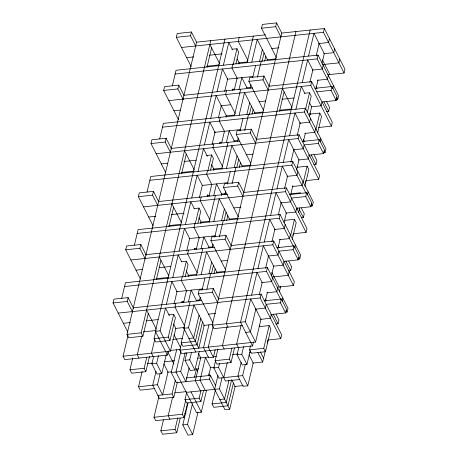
<?xml version="1.0" encoding="UTF-8"?>
<svg xmlns="http://www.w3.org/2000/svg" width="458" height="458" viewBox="0 0 458 458"><rect width="100%" height="100%" fill="white"/><g stroke="black" fill="none" stroke-linecap="round" stroke-linejoin="round"><path stroke-width="0.69" d="M127.856 332.187L113.052 302.933L113.95 299.137L128.148 297.62L133.621 308.429M140.514 279.059L125.704 249.805L126.608 246.015L140.806 244.498L146.279 255.306M153.167 225.937L138.362 196.682L139.266 192.887L153.459 191.37L158.611 201.549L227.569 194.181M165.504 172.179L151.014 143.56L151.919 139.764L166.117 138.247L171.59 149.062M178.477 119.693L163.672 90.438L164.577 86.642L178.775 85.125L183.921 95.298L252.879 87.93M191.135 66.57L176.33 37.316L177.229 33.52L191.427 32.003L196.579 42.176L126.975 334.357L128.687 337.746L142.885 336.229L148.312 313.461M121.731 298.272L125.429 282.752L267.398 267.581L288.002 308.28L287.097 312.075L285.678 312.23M134.389 245.15L138.087 229.624L280.056 214.459L300.654 255.158L299.75 258.953L297.62 259.182M147.047 192.028L150.745 176.502L292.708 161.331L313.312 202.035L312.408 205.831L310.988 205.98M159.699 138.906L163.397 123.379L305.366 108.208L325.97 148.913L325.065 152.709L323.646 152.858M172.357 85.778L176.055 70.257L318.024 55.086L338.622 95.791L337.718 99.581L335.588 99.81M132.717 312.224L127.244 301.416L128.148 297.62M145.375 259.102L139.902 248.288L140.806 244.498M157.707 205.344L152.56 195.165L153.459 191.37M170.685 152.858L165.212 142.043L166.117 138.247M183.343 99.73L177.87 88.921L178.775 85.125M195.675 45.972L190.522 35.798L191.427 32.003M168.372 350.925L167.382 355.065L124.794 359.616L123.076 356.227L128.005 335.525M149.474 356.49L145.856 371.667L131.658 373.184L129.946 369.789L132.74 358.064M142.885 336.229L141.167 332.84L210.777 40.659M141.711 336.08L137.274 354.71L138.992 358.099M156.361 279.661L160.964 260.339M169.019 226.533L173.622 207.216M181.677 173.41L186.274 154.094M206.987 67.166L211.59 47.85M154.443 388.624L140.245 390.142L138.528 386.752L142.146 371.575M145.856 371.667L144.138 368.272L146.772 357.234M167.382 355.065L155.365 331.323L224.97 39.142M168.721 314.858L173.685 314.325L175.403 317.72L169.981 340.489L155.783 342.006L154.065 338.611L155.875 331.02M154.758 339.389L151.472 353.192L153.184 356.582M166.208 354.916L161.771 373.539L157.037 374.049L151.89 363.87L153.693 356.284M123.076 356.227L170.399 351.166L160.1 330.813L165.521 308.051L169.386 315.682M166.426 304.255L171.847 281.487L177 291.66M172.752 277.691L178.179 254.929L181.717 261.919M179.084 251.133L184.505 228.365L189.658 238.538M185.41 224.569L190.831 201.801L194.375 208.796M191.736 198.011L197.163 175.242L202.31 185.416M198.068 171.447L203.489 148.678L207.354 156.31M204.394 144.883L209.816 122.12L214.968 132.293M210.72 118.324L216.147 95.556L226.447 115.908L226.115 117.288M217.046 91.76L222.474 68.992L227.62 79.171M223.378 65.202L228.8 42.434L232.343 49.43M161.771 373.539L156.619 363.366L158.428 355.774M156.012 371.438L152.726 385.235L159.59 398.804L173.788 397.286L177.406 382.104M174.04 304.083L177.08 291.317M186.698 250.955L189.738 238.194M199.356 197.833L202.396 185.072M212.008 144.711L215.048 131.95M218.334 118.153L221.294 105.729M224.666 91.589L227.706 78.828M175.889 303.242L174.985 307.037L184.643 326.119M182.215 276.684L181.316 280.473L186.784 291.288M188.547 250.12L187.643 253.915L197.301 272.991M194.873 223.556L193.969 227.351L199.442 238.166M201.199 196.997L200.301 200.793L209.953 219.869M207.531 170.433L206.627 174.229L211.773 184.402L208.98 196.133M213.857 143.875L212.953 147.665L222.611 166.746M220.184 117.311L219.279 121.107L224.752 131.915M226.515 90.753L225.611 94.543L235.269 113.624M232.841 64.189L231.937 67.984L237.41 78.793M239.168 37.625L238.263 41.42L247.921 60.502M169.981 340.489L168.263 337.094L173.685 314.325M182.565 277.073L186.343 261.203L181.374 261.736M195.217 223.951L199.001 208.081L194.032 208.613M207.875 170.823L211.653 154.959L206.684 155.485M233.185 64.578L236.969 48.708L232 49.241M163.844 363.87L168.029 372.136L162.607 394.905L157.455 384.726L160.088 373.688M185.101 277.016L188.061 264.598L186.343 261.203M197.919 223.201L200.719 211.47L199.001 208.081M210.577 170.078L213.371 158.348L211.653 154.959M235.887 63.834L238.681 52.103L236.969 48.708M187.54 403.149L184.087 417.633L155.697 420.667L153.98 417.278L158.909 396.582M170.399 351.166L175.82 328.397L173.571 323.949M181.906 302.875L182.232 301.496M188.152 276.655L188.478 275.275L186.223 270.827M194.558 249.747L194.89 248.368M200.804 223.533L201.136 222.153L198.881 217.705M207.216 196.625L207.709 194.558M213.462 170.41L213.789 169.031L211.539 164.577M219.869 143.503L220.201 142.123M232.527 90.381L232.853 89.001M238.773 64.166L239.099 62.786L237.17 58.968M183.669 302.377L186.463 290.653M196.327 249.255L199.121 237.53M221.638 143.011L224.431 131.28M234.296 89.888L237.089 78.158M215.352 390.119L212.065 403.922L226.263 402.405L231.685 379.636L235.12 386.42L229.693 409.189L224.964 409.692L209.512 379.167L176.387 382.705L171.235 372.531L176.656 349.763M188.404 301.874L191.198 290.143L196.345 300.322M201.056 248.751L203.85 237.021L209.003 247.2M213.714 195.629L216.508 183.898L221.661 194.078L221.329 195.457M226.372 142.507L229.166 130.776L234.313 140.95M239.024 89.379L241.818 77.654L246.971 87.827M195.778 352.03L183.761 328.289L190.087 301.725M196.413 275.166L202.745 248.602M209.071 222.038L215.397 195.48M221.724 168.916L228.055 142.358M234.381 115.794L240.708 89.236M247.039 62.672L253.366 36.108M202.499 321.974L197.077 344.742L182.879 346.259L181.162 342.865L184.448 329.067M253.549 341.823L252.564 345.962L181.58 353.547L179.862 350.158L181.671 342.567M180.212 418.234L176.759 432.718L162.561 434.236L160.844 430.846L163.477 419.809M180.899 351.326L175.969 372.022L196.568 412.727L201.302 412.223L206.564 390.142M173.788 397.286L172.071 393.891L175.357 380.094M188.49 327.785L193.917 305.017L204.216 325.363L198.795 348.132L188.49 327.785L183.761 328.289M201.148 274.657L206.569 251.894L216.874 272.241M213.8 221.535L219.227 198.766L229.527 219.119M226.458 168.412L231.88 145.644L242.185 165.996M239.116 115.29L244.538 92.522L254.837 112.874M251.768 62.168L257.196 39.399L267.495 59.752M172.614 397.132L168.178 415.761L169.895 419.15M213.039 323.085L198.228 293.83L199.133 290.034L213.331 288.517L218.804 299.326M225.691 269.957L210.886 240.702L211.791 236.912L225.983 235.395L231.456 246.204M238.349 216.834L223.538 187.58L224.443 183.79L238.641 182.273L243.793 192.446L286.382 187.894L306.986 228.599L306.081 232.389L293.303 233.757M250.681 163.077L236.196 134.457L237.101 130.662L251.299 129.145L256.772 139.959M263.659 110.59L248.854 81.335L249.759 77.539L263.951 76.022L269.104 86.201L311.692 81.65L332.296 122.349L331.392 126.145L318.613 127.507M276.317 57.468L261.507 28.213L262.411 24.417L276.609 22.9L281.762 33.073L212.151 325.254L213.869 328.644L242.265 325.609M189.137 367.894L185.851 381.691L180.698 371.518L185.135 352.889M199.333 351.372L194.896 370.001L190.162 370.505L185.015 360.332L186.824 352.74M199.551 300.717L200.375 297.265M202.018 290.366L204.978 277.949M212.209 247.589L213.027 244.143M214.67 237.244L217.63 224.826M224.861 194.467L225.685 191.02M227.328 184.122L230.288 171.698M237.519 141.345L238.343 137.898M239.986 130.994L242.94 118.576M250.177 88.222L250.995 84.77M252.639 77.871L255.598 65.454M199.064 315.19L193.642 337.958L188.908 338.462M208.928 273.798L211.722 262.068M221.58 220.67L224.38 208.945M234.238 167.548L237.032 155.823M246.896 114.426L249.69 102.695M259.549 61.303L262.342 49.573M194.896 370.001L189.744 359.828L191.553 352.236M206.913 289.17L210.611 273.649M219.405 236.734L223.269 220.521M232.063 183.612L235.922 167.399M244.715 130.49L248.579 114.277M257.373 77.368L261.232 61.154M200.781 318.585L195.36 341.347L181.162 342.865M211.464 273.735L213.439 265.457M224.122 220.613L226.092 212.335M236.775 167.491L238.75 159.212M249.433 114.368L251.408 106.09M262.091 61.246L264.06 52.968M176.759 432.718L175.042 429.329L177.836 417.599M214.006 273.678L215.157 268.852M226.658 220.556L227.809 215.729M239.316 167.433L240.467 162.601M251.974 114.311L253.119 109.479M264.627 61.189L265.777 56.357M203.512 390.502L200.885 401.54L186.687 403.057L184.969 399.662L186.612 392.764M184.087 417.633L182.37 414.244L185.662 400.447M217.899 303.122L212.426 292.313L213.331 288.517M230.551 249.999L225.084 239.191L225.983 235.395M242.889 196.242L237.736 186.062L238.641 182.273M255.867 143.755L250.394 132.94L251.299 129.145M268.52 90.627L263.047 79.818L263.951 76.022M280.857 36.869L275.705 26.696L276.609 22.9M197.93 412.515L192.675 434.596L187.94 435.1L182.794 424.927L188.049 402.845M194.45 377.381L196.505 368.759M208.951 324.859L203.524 347.628L208.676 357.801L213.405 357.297L215.214 349.706M192.675 434.596L187.522 424.417L192.452 403.721M213.188 326.422L208.258 347.124L213.405 357.297M200.885 401.54L199.167 398.145L200.976 390.56M208.648 375.863L210.623 367.585L205.47 357.412L200.049 380.174L205.195 390.353M209.512 379.167L210.417 375.371L186.28 377.947M234.49 348.074L231.038 362.564L216.84 364.081L215.123 360.686L217.916 348.962M241.194 362.335L237.902 376.132L243.055 386.306L247.789 385.802L242.637 375.623L218.976 378.153L213.823 367.98L215.466 361.081M295.954 31.556L226.349 323.737L228.067 327.126M226.893 326.978L222.451 345.607L224.168 348.996M279.512 111.185L284.115 91.869M239.62 379.522L225.428 381.039L218.558 367.471L219.542 363.331M214.665 389.34L217.951 375.543M229.693 409.189L219.393 388.836L222.021 377.798M223.71 377.65L227.323 362.473M231.038 362.564L229.321 359.169L231.948 348.132M310.152 30.039L240.547 322.22L252.564 345.962M241.085 325.461L236.649 344.09L238.366 347.479M228.983 380.38L224.546 399.01L219.811 399.519M250.24 350.639L246.954 364.436L242.219 364.946L237.067 354.767L238.876 347.181M255.581 342.063L245.276 321.716L250.703 298.948L261.003 319.3L255.581 342.063L179.862 350.158M251.608 295.152L257.03 272.384L262.182 282.563M257.934 268.588L263.356 245.826L273.661 266.172L271.359 275.831M264.26 242.03L269.688 219.262L274.834 229.435M270.592 215.466L276.014 192.698L286.313 213.05L284.012 222.708M276.918 188.908L282.34 166.139L287.492 176.313M283.244 162.344L288.672 139.576L298.971 159.928L296.503 170.279M289.571 135.78L294.998 113.017L300.15 123.191M295.902 109.222L301.324 86.453L304.868 93.449M302.228 82.658L307.656 59.889L312.803 70.068M308.555 56.099L313.982 33.331L324.281 53.683L321.98 63.341M233.403 383.025L227.981 405.794L213.783 407.311L212.065 403.922M246.954 364.436L241.801 354.263L243.61 346.672M255.85 309.121L250.429 331.89L245.694 332.394M259.222 294.981L262.262 282.214M265.548 268.417L268.508 255.999M271.88 241.858L274.92 229.092M278.206 215.294L281.166 202.877M284.533 188.73L287.572 175.969M290.859 162.172L293.818 149.755M297.19 135.608L300.23 122.847M309.843 82.486L312.888 69.725M316.175 55.922L319.129 43.504M267.993 340.002L280.771 338.639L260.167 297.935L261.071 294.139L218.483 298.69M280.657 299.355L266.493 271.376L267.398 267.581M277.096 287.258L293.423 285.511L272.825 244.812L273.724 241.017L231.135 245.568M293.315 246.232L279.151 218.248L280.056 214.459M306.081 232.389L285.477 191.69L286.382 187.894M305.967 193.11L291.803 165.126L292.708 161.331M305.961 180.635L318.734 179.267L298.135 138.568L299.04 134.772L256.446 139.324M318.625 139.988L304.461 112.004L305.366 108.208M331.392 126.145L310.787 85.44L311.692 81.65M331.283 86.865L317.119 58.882L318.024 55.086M327.722 74.769L344.05 73.022L323.445 32.318L324.35 28.522L281.762 33.073M305.549 109.29L309.494 92.734L304.524 93.26M242.637 375.623L245.265 364.585M259.234 326.64L269.167 325.575L270.884 328.97L265.463 351.733L251.265 353.25L249.547 349.86L250.532 345.721M307.261 112.679L311.205 96.123L309.494 92.734M265.274 301.358L267.415 292.393M277.932 248.236L280.067 239.271M290.59 195.114L292.891 185.456M303.242 141.991L305.383 133.02M309.327 116.464L311.623 106.806L309.373 102.352M315.9 88.869L318.035 79.898M272.55 277.754L271.646 281.55L261.707 282.609M285.202 224.632L284.298 228.428L274.365 229.487M297.86 171.51L296.956 175.305L287.017 176.364M310.518 118.387L309.614 122.177L299.675 123.242M323.171 65.259L322.266 69.055L312.327 70.12M329.502 38.701L328.598 42.497L318.659 43.556M247.789 385.802L253.211 363.034L249.026 354.767M271.371 314.491L270.466 318.287L260.528 319.346M277.697 287.933L276.798 291.723L266.859 292.788M290.355 234.805L289.45 238.601L279.512 239.666M303.013 181.683L302.108 185.479L292.17 186.538M309.339 155.125L308.434 158.915L298.496 159.979M315.665 128.561L314.76 132.356L304.828 133.415M328.323 75.438L327.418 79.234L317.48 80.293M334.649 48.874L333.745 52.67L323.806 53.729M265.463 351.733L263.745 348.343L269.167 325.575M290.538 235.887L294.483 219.33L284.544 220.39M296.864 209.323L297.19 207.943M303.19 182.765L307.135 166.208L297.196 167.267M315.848 129.643L319.793 113.08L309.854 114.145M252.736 363.085L262.674 362.02L265.554 349.952M267.197 343.048L267.856 340.288M279.357 291.998L280.674 286.479M292.834 235.423L293.166 234.044M305.326 182.988L305.818 180.921M292.25 239.276L296.194 222.72L294.483 219.33M298.582 212.718L299.732 207.886M304.908 186.154L308.852 169.597L307.135 166.208M317.566 133.032L321.51 116.475L319.793 113.08M270.661 314.566L285.569 312.974L280.416 302.801L281.321 299.005L264.283 300.826M273.186 266.224L283.124 265.165L284.029 261.369L298.227 259.852L293.074 249.679L293.979 245.883L276.941 247.704M285.844 213.102L295.776 212.043L296.681 208.247L310.879 206.73L305.726 196.551L306.631 192.761L289.599 194.581M308.629 155.199L323.537 153.607L318.384 143.428L319.289 139.633L302.251 141.453M311.154 106.857L321.092 105.792L321.997 101.997L336.189 100.479L331.042 90.306L331.947 86.51L314.909 88.331M282.094 301.267L282.849 298.106M289.175 271.542L288.271 275.338L271.949 277.084M294.752 248.144L295.507 244.984M307.41 195.022L308.16 191.862M320.062 141.9L320.818 138.734M332.72 88.778L333.476 85.612M339.802 59.053L338.897 62.843L322.569 64.589M275.922 323.995L278.052 323.766L278.956 319.976L276.06 314.251M288.574 270.873L290.704 270.644L291.609 266.848L288.712 261.129M301.232 217.75L303.362 217.521L304.267 213.726L301.37 208.006M313.89 164.628L316.02 164.399L316.919 160.603L314.022 154.878M326.543 111.5L328.672 111.277L329.577 107.481L326.68 101.756M285.569 312.974L286.473 309.179L281.321 299.005M298.227 259.852L299.126 256.056L293.979 245.883M310.879 206.73L311.784 202.934L306.631 192.761M323.537 153.607L324.441 149.812L319.289 139.633M336.189 100.479L337.094 96.69L331.947 86.51M280.771 338.639L281.67 334.844L261.071 294.139M293.423 285.511L294.328 281.722L273.724 241.017M318.734 179.267L319.638 175.471L299.04 134.772M344.05 73.022L344.948 69.227L324.35 28.522M176.33 37.316L190.522 35.798M261.507 28.213L275.705 26.696M196.579 42.176L265.434 34.819M181.477 47.489L323.445 32.318M186.629 57.662L193.728 56.907M209.346 55.235L222.119 53.872M271.812 48.565L278.905 47.804M206.684 66.25L219.462 64.881M238.629 62.832L247.858 61.847M267.02 59.798L276.248 58.813M175.151 74.053L317.119 58.882M227.151 79.223L252.701 76.492M163.672 90.438L177.87 88.921M248.854 81.335L263.047 79.818M232.298 89.396L234.427 89.167M246.496 87.879L250.755 87.426M168.825 100.611L310.787 85.44M316.844 91.823L331.042 90.306M173.971 110.79L180.36 110.103M220.825 105.781L230.758 104.722M259.154 101.687L265.543 101M281.87 99.26L293.933 97.972M225.971 115.96L234.49 115.05M254.367 112.926L262.949 112.004M279.918 110.195L291.277 108.981M162.493 127.175L304.461 112.004M214.493 132.345L240.759 129.54M151.014 143.56L165.212 142.043M236.196 134.457L250.394 132.94M219.645 142.518L221.775 142.289M233.843 141.001L238.103 140.549M171.269 148.426L239.545 141.127M156.167 153.733L298.135 138.568M318.384 143.428L304.186 144.946L303.282 148.741L293.349 149.8M161.319 163.912L167.708 163.231M184.03 161.485L196.098 160.197M246.496 154.81L252.885 154.128M181.374 172.494L194.152 171.126M213.319 169.082L222.542 168.097M241.709 166.048L250.973 165.057M149.84 180.297L291.803 165.126M202.55 185.393L228.101 182.662M138.362 196.682L152.56 195.165M223.538 187.58L237.736 186.062M206.987 195.64L209.827 195.337M221.185 194.123L225.445 193.671M143.509 206.861L285.477 191.69M290.87 193.831L300.809 192.766M305.726 196.551L291.534 198.068L290.63 201.864L280.691 202.928M148.661 217.035L155.76 216.279M171.378 214.607L184.15 213.245M233.843 207.932L240.942 207.176M168.716 225.617L180.784 224.328M200.661 222.204L209.89 221.22M229.052 219.17L238.28 218.185M137.182 233.42L279.151 218.248M189.183 238.589L215.449 235.784M125.704 249.805L139.902 248.288M210.886 240.702L225.084 239.191M194.335 248.768L196.465 248.539M208.527 247.251L212.787 246.793M145.953 254.671L214.808 247.314M130.856 259.984L272.825 244.812M293.074 249.679L278.876 251.196L277.972 254.986L268.033 256.051M136.003 270.157L142.392 269.476M159.43 267.655L170.788 266.442M221.185 261.054L227.574 260.373M156.064 278.739L168.132 277.451M188.003 275.327L196.522 274.416M216.399 272.292L224.987 271.376M124.524 286.542L266.493 271.376M176.525 291.712L202.791 288.906M113.052 302.933L127.244 301.416M198.228 293.83L212.426 292.313M181.677 301.891L183.807 301.662M196.585 300.293L200.135 299.916M133.301 307.793L201.577 300.5M118.198 313.106L260.167 297.935M280.416 302.801L266.218 304.318L265.319 308.114L255.381 309.173M123.351 323.279L130.45 322.524M146.062 320.852L158.13 319.564M208.527 314.177L215.626 313.421M143.406 331.867L156.184 330.499M175.351 328.449L184.58 327.464M203.741 325.415L213.004 324.424M126.975 334.357L141.167 332.84M155.365 331.323L160.1 330.813M212.151 325.254L245.276 321.716M154.065 338.611L168.263 337.094M172.689 339.458L182.627 338.399M170.032 350.473L180.04 349.402M249.547 349.86L263.745 348.343M147.499 363.606L152.468 363.074M164.536 361.786L174.475 360.721M197.902 358.219L208.545 357.08M213.514 356.547L216.353 356.244M232.681 354.503L237.65 353.971M249.719 352.683L251.139 352.528M151.89 363.87L156.619 363.366M185.015 360.332L189.744 359.828M237.067 354.767L241.801 354.263M129.946 369.789L144.138 368.272M215.123 360.686L229.321 359.169M167.559 372.188L171.819 371.73M195.95 369.154L198.789 368.85M210.148 367.637L214.407 367.179M171.235 372.531L180.698 371.518M213.823 367.98L218.558 367.471M138.528 386.752L157.455 384.726M175.019 392.844L186.377 391.63M234.645 386.472L243.164 385.562M157.873 395.409L172.071 393.891M186.269 392.374L219.393 388.836M184.969 399.662L199.167 398.145M184.608 413.271L186.028 413.116M153.98 417.278L182.37 414.244M182.794 424.927L187.522 424.417M160.844 430.846L175.042 429.329M322.449 59.912L329.852 74.539M336.43 97.039L337.718 99.581M316.117 86.47L317.085 88.383M323.846 101.733L328.672 111.277M309.791 113.034L310.432 114.305M324.098 150.796L325.065 152.709M282.397 88.474L292.055 107.556M303.465 139.598L304.427 141.505M311.188 154.861L316.02 164.399M297.133 166.157L297.78 167.428M311.119 203.283L312.408 205.831M299.177 209.254L303.362 217.521M209.873 44.455L219.531 63.536M298.788 257.047L299.75 258.953M278.149 245.843L279.117 247.749M285.878 261.106L290.704 270.644M271.823 272.401L279.225 287.029M286.13 310.169L287.097 312.075M265.497 298.965L266.459 300.872M273.22 314.228L278.052 323.766M184.563 150.699L194.215 169.781M259.165 325.529L259.812 326.8M260.362 351.87L263.579 358.23M257.848 352.483L262.674 362.02M171.905 203.827L181.563 222.903M159.247 256.949L168.905 276.025M210.417 375.371L215.563 385.544M198.486 353.462L200.736 357.916L195.314 380.684L200.467 390.857M208.785 373.814L209.753 375.72M196.425 369.102L197.713 371.644M173.988 334.632L180.75 347.983M191.003 391.871L201.302 412.223M146.594 310.072L156.252 329.153M167.84 352.047L173.954 364.127"/></g></svg>
